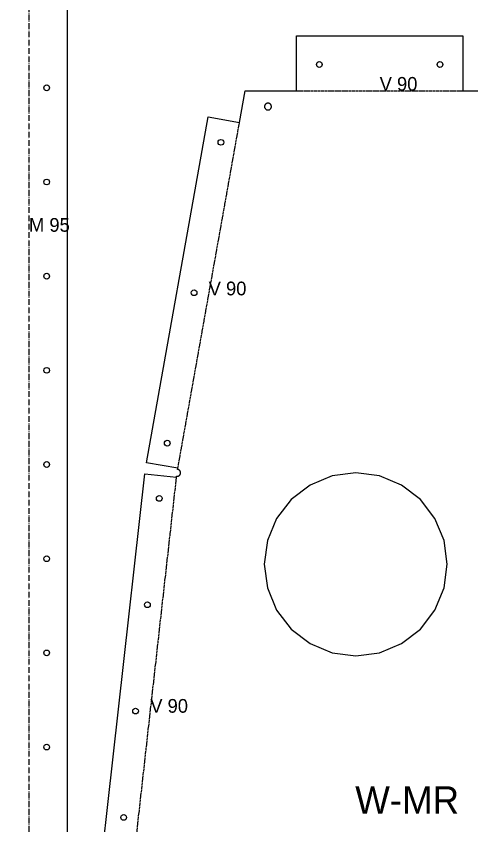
# Model space of a CAD drawing. Header units: millimetres. Extents: x 0 to 2537, y 0 to 1219.
# Drawn here: x 2046.3 to 2245.5, y 288.2 to 642 of the extents above; entities that cross this region are included whole.
import ezdxf

# ---------------------------------------------------------------- set-up
doc = ezdxf.new("R2010")
doc.units = ezdxf.units.MM
doc.linetypes.add('DASHDOT', pattern=[3.556, 2.54, -0.508, 0, -0.508])
doc.linetypes.add('DASHED', pattern=[1.524, 1.27, -0.254])
for name, color, linetype in [('CUT', 7, 'CONTINUOUS'), ('ETCH', 8, 'CONTINUOUS'), ('HOLE', 6, 'CONTINUOUS'), ('MOUNTAIN', 5, 'DASHDOT'), ('VALLEY', 1, 'DASHED')]:
    doc.layers.add(name, color=color, linetype=linetype)

msp = doc.modelspace()

# ---------------------------------------------------------------- linework, layer by layer
at = {"layer": 'CUT'}
for points in [[(2035.31, 1006.65), (2051.91, 1006.65), (2051.91, 990.04), (2068.56, 992.39), (2068.56, 107.95), (2051.91, 105.6), (2051.91, 105.6), (2051.91, 96.65), (2045.58, 90.31), (2058.07, 79.26), (1990.74, 11.93)], [(2079.55, 236.24), (2102.54, 442.05), (2116.43, 440.49), (2116.48, 440.98), (2116.49, 440.98), (2116.64, 440.96), (2116.78, 440.96), (2116.93, 440.98), (2117.08, 441.01), (2117.22, 441.05), (2117.35, 441.1), (2117.48, 441.17), (2117.6, 441.25), (2117.72, 441.35), (2117.82, 441.45), (2117.92, 441.57), (2118, 441.69), (2118.07, 441.82), (2118.12, 441.95), (2118.17, 442.09), (2118.2, 442.24), (2118.21, 442.39), (2118.21, 442.53), (2118.2, 442.68), (2118.17, 442.82), (2118.13, 442.96), (2118.07, 443.1), (2118, 443.23), (2117.92, 443.35), (2117.83, 443.47), (2117.72, 443.57), (2117.61, 443.66), (2117.49, 443.75), (2117.36, 443.82), (2117.22, 443.87), (2117.08, 443.92), (2116.94, 443.94), (2116.91, 443.95), (2117, 444.43), (2103.24, 446.88), (2130.21, 598.08), (2143.96, 595.63), (2146.43, 609.47), (2168.87, 609.47), (2168.87, 633.44), (2241.63, 633.44), (2241.63, 609.47), (2264.11, 609.47)]]:
    msp.add_lwpolyline(points, dxfattribs=at)
for points in [[(2155.78, 603.91), (2155.65, 603.84), (2155.53, 603.76), (2155.41, 603.66), (2155.31, 603.56), (2155.21, 603.45), (2155.13, 603.32), (2155.06, 603.19), (2155.01, 603.06), (2154.96, 602.92), (2154.93, 602.77), (2154.92, 602.63), (2154.92, 602.48), (2154.93, 602.33), (2154.96, 602.19), (2155, 602.05), (2155.06, 601.91), (2155.13, 601.78), (2155.21, 601.66), (2155.3, 601.54), (2155.41, 601.44), (2155.52, 601.35), (2155.64, 601.26), (2155.77, 601.19), (2155.91, 601.14), (2156.05, 601.09), (2156.19, 601.07), (2156.34, 601.05), (2156.49, 601.05), (2156.63, 601.07), (2156.78, 601.09), (2156.92, 601.14), (2157.06, 601.19), (2157.19, 601.26), (2157.31, 601.34), (2157.42, 601.44), (2157.53, 601.54), (2157.62, 601.65), (2157.7, 601.78), (2157.77, 601.91), (2157.83, 602.04), (2157.87, 602.18), (2157.9, 602.33), (2157.91, 602.47), (2157.91, 602.62), (2157.9, 602.77), (2157.87, 602.91), (2157.83, 603.05), (2157.77, 603.19), (2157.7, 603.32), (2157.62, 603.44), (2157.53, 603.55), (2157.43, 603.66), (2157.31, 603.75), (2157.19, 603.83), (2157.06, 603.9), (2156.92, 603.96), (2156.78, 604), (2156.64, 604.03), (2156.49, 604.05), (2156.35, 604.05), (2156.2, 604.03), (2156.05, 604.01), (2155.91, 603.96), (2155.78, 603.91)], [(2160.16, 382.47), (2166.51, 374.19), (2174.8, 367.83), (2184.44, 363.83), (2194.8, 362.47), (2205.15, 363.83), (2214.8, 367.83), (2223.08, 374.19), (2229.44, 382.47), (2233.43, 392.12), (2234.8, 402.47), (2233.43, 412.82), (2229.44, 422.47), (2223.08, 430.76), (2214.8, 437.11), (2205.15, 441.11), (2194.8, 442.47), (2184.44, 441.11), (2174.8, 437.11), (2166.51, 430.76), (2160.16, 422.47), (2156.16, 412.82), (2154.8, 402.47), (2156.16, 392.12), (2160.16, 382.47)]]:
    msp.add_lwpolyline(points, close=True, dxfattribs=at)
at = {"layer": 'HOLE'}
for centre in [(2178.87, 620.94), (2231.63, 620.94), (2059.64, 610.74), (2135.84, 586.92), (2059.64, 569.58), (2059.64, 528.42), (2124.11, 521.16), (2059.64, 487.25), (2112.38, 455.41), (2059.64, 446.09), (2108.89, 431.27), (2059.64, 404.92), (2103.69, 384.79), (2059.64, 363.76), (2098.5, 338.31), (2059.64, 322.6), (2093.31, 291.83)]:
    msp.add_circle(centre, 1.25, dxfattribs=at)
at = {"layer": 'MOUNTAIN'}
msp.add_line((2051.91, 990.04), (2051.91, 105.6), dxfattribs=at)
at = {"layer": 'VALLEY'}
for p, q in [((2168.87, 609.47), (2241.63, 609.47)), ((2117, 444.43), (2143.96, 595.63)), ((2093.43, 234.69), (2116.43, 440.49))]:
    msp.add_line(p, q, dxfattribs=at)

# ---------------------------------------------------------------- texts
at = {"layer": 'ETCH'}
for s, height, p in [('V 90', 6, (2205.25, 609.47)), ('M 95', 6, (2051.91, 547.82)), ('V 90', 6, (2130.48, 520.03)), ('V 90', 6, (2104.93, 337.59)), ('W-MR  6061-T6 0.020in', 12, (2194.56, 293.41))]:
    msp.add_text(s, height=height, dxfattribs=at).set_placement(p)

doc.saveas('drawing.dxf')
